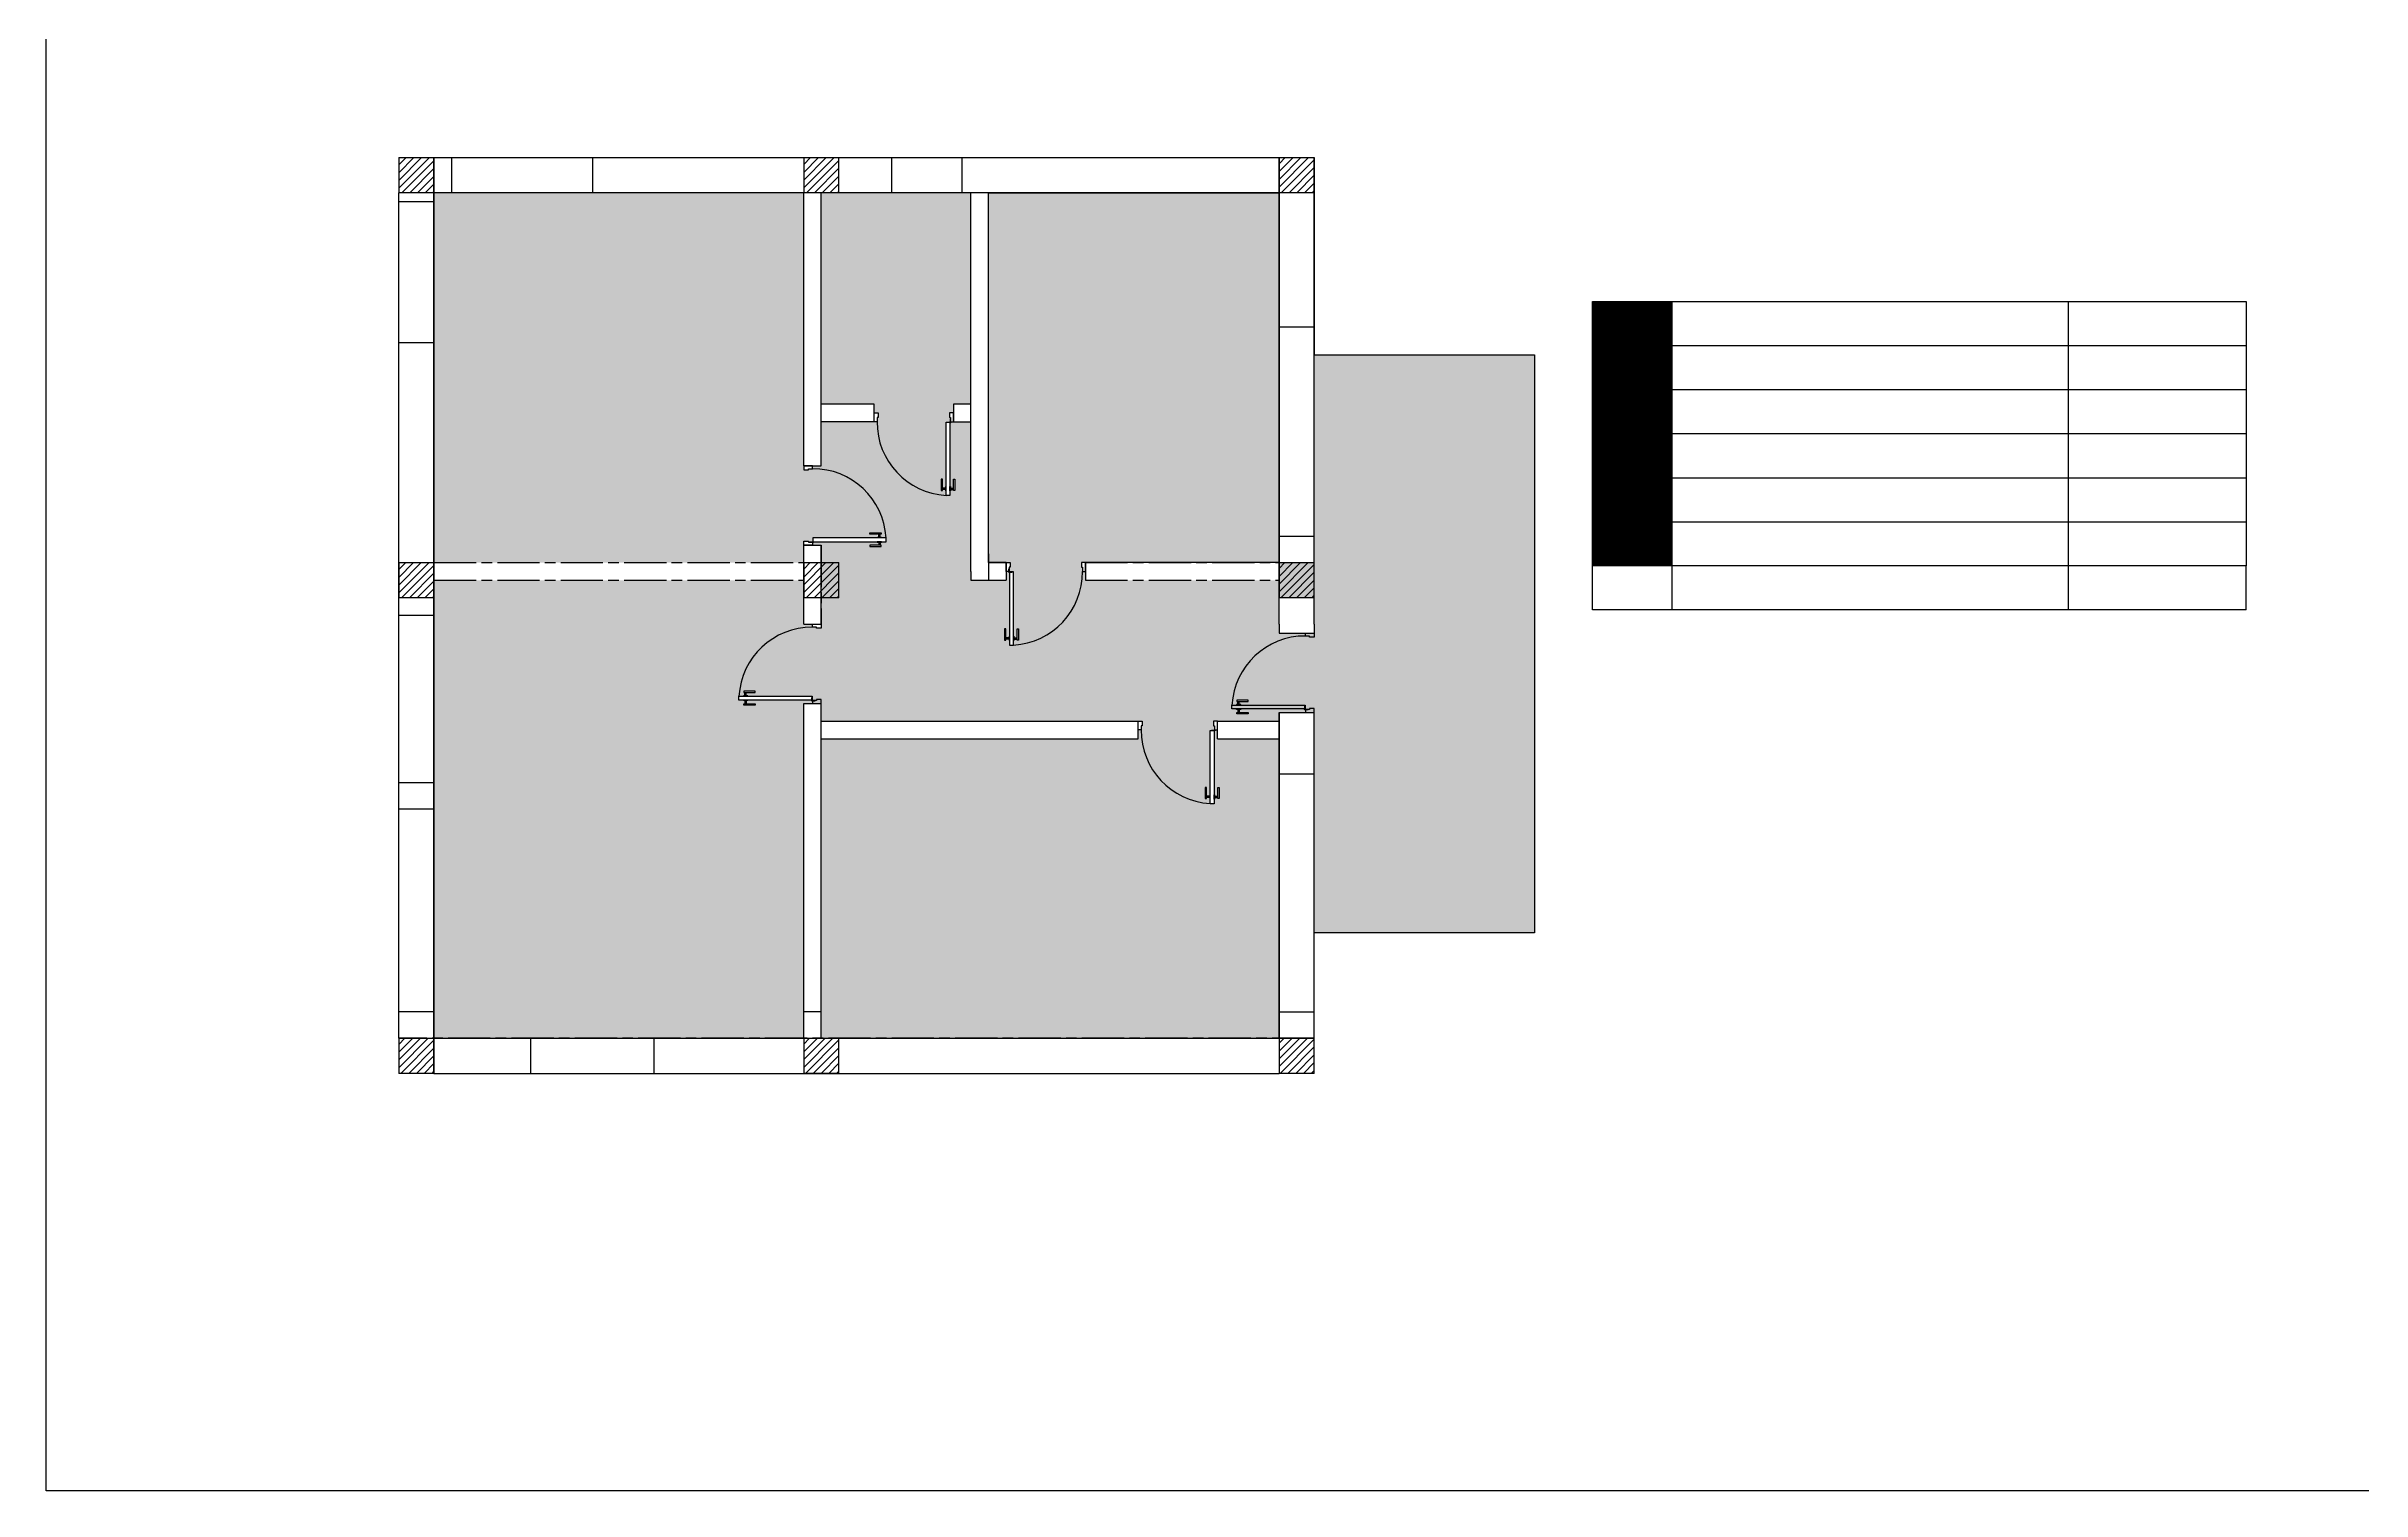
# Model space of a CAD drawing. Header units: inches. Extents: x 5 to 80005, y 6 to 60006.
# Drawn here: x 5 to 26306, y 6 to 16409 of the extents above; entities that cross this region are included whole.
import ezdxf

# ---------------------------------------------------------------- set-up
doc = ezdxf.new("R2010")
doc.units = ezdxf.units.IN
doc.header["$MEASUREMENT"] = 0
doc.linetypes.add('ACAD_ISO08W100', pattern=[36, 24, -3, 6, -3])
doc.layers.add('freecads.com', color=7, linetype='Continuous')
doc.styles.get("Standard").update_dxf_attribs({"font": 'arial.ttf'})
pattern_1 = [(45, (-687236.70762, -278689.70034), (-0.088388347648, 0.088388347648), [])]

# ---------------------------------------------------------------- blocks, each defined once
blk = doc.blocks.new('columnn')
h = blk.add_hatch()
h.set_pattern_fill('ANSI31', color=256, scale=500)
h.set_pattern_definition([(45, (-20875.046, -16891.983), (-44.19417, 44.19417), [])])
h.paths.add_polyline_path([(0, 200), (-200, 200), (-200, 0), (0, 0)])
h.paths.add_polyline_path([(200, 200), (0, 200), (0, 0), (200, 0)])
h.paths.add_polyline_path([(0, 0), (-200, 0), (-200, -200), (0, -200)])
h.paths.add_polyline_path([(200, 0), (0, 0), (0, -200), (200, -200)])
for p, q in [((-200, 200), (-200, -200)), ((-200, 200), (200, 200)), ((200, -200), (200, 200)), ((200, -200), (-200, -200))]:
    blk.add_line(p, q)

msp = doc.modelspace()

# ---------------------------------------------------------------- hatches: boundary and pattern name
at = {"ltscale": 20, "true_color": 0x136734}
h = msp.add_hatch(color=116, dxfattribs=at)
h.dxf.hatch_style = 1
h.paths.add_polyline_path([(8608.29238, 14745.29966), (4408.29238, 14745.29966), (4408.29238, 10545.29966), (8608.29238, 10545.29966), (8608.29238, 10745.29966), (8608.29238, 10790.29966), (8661.29238, 10790.29966), (8713.6457, 10776.93285), (8713.6457, 10778.29966), (8708.29238, 10778.29966), (8708.29238, 10775.17066, -0.7204214484), (8713.6457, 10785.21574), (8713.6457, 10813.65298), (8713.6457, 10828.65298), (9443.73719, 10828.65298), (9443.73719, 10869.65298), (9360.73719, 10869.65298), (9360.73719, 10884.65298), (9488.23209, 10884.65298), (9488.23209, 10833.65298), (9493.73719, 10833.65298), (9544.18333, 10828.82862, 0.3984070448), (8708.29238, 11612.29966), (8661.29238, 11612.29966), (8661.29238, 11600.29966), (8608.29238, 11600.29966), (8608.29238, 11645.29966)])
at = {"ltscale": 20}
h = msp.add_hatch(dxfattribs=at)
h.set_pattern_fill('ANSI31', color=44)
h.set_pattern_definition([(45, (-679051.70762, -282020.20034), (-0.088388347648, 0.088388347648), [])])
h.paths.add_polyline_path([(10508.29238, 14745.29966), (8808.29238, 14745.29966), (8808.29238, 12345.29966), (9408.29238, 12345.29966), (9408.29238, 12245.29966), (9453.29238, 12245.29966), (9453.29238, 12192.29966), (9441.29238, 12192.29966), (9441.29238, 12145.29966, 0.3984682326), (10224.93906, 11309.39826), (10224.93906, 11359.85484), (10219.93906, 11359.85484), (10219.93906, 11377.35484), (10183.93906, 11377.35484), (10183.93906, 11365.35994), (10168.93906, 11365.35994), (10168.93906, 11492.85484), (10183.93906, 11492.85484), (10183.93906, 11392.35484), (10219.93906, 11392.35484), (10219.93906, 11409.85484), (10224.93906, 12139.94633), (10268.3763, 12139.94633, -0.5160729348), (10275.29238, 12146.86241), (10275.29238, 12175.29966), (10275.29238, 12192.29966), (10263.29238, 12192.29966), (10263.29238, 12245.29966), (10308.29238, 12245.29966), (10308.29238, 12345.29966), (10508.29238, 12345.29966)])
h = msp.add_hatch(color=67, dxfattribs=at)
h.dxf.hatch_style = 1
h.paths.add_polyline_path([(14008.29238, 14745.29966), (10708.29238, 14745.29966), (10708.29238, 10545.29966), (10908.29238, 10545.29966), (10953.29238, 10545.29966), (10953.29238, 10492.29966), (10941.29238, 10492.29966), (10941.29238, 10446.86241, -0.5160729349), (10948.20846, 10439.94633), (10976.6457, 10439.94633), (10991.6457, 10439.94633), (10991.6457, 9609.39826, 0.3984682326), (11775.29238, 10445.29966), (11775.29238, 10492.29966), (11763.29238, 10492.29966), (11763.29238, 10545.29966), (11808.29238, 10545.29966), (14008.29238, 10545.29966)])
h.paths.add_polyline_path([(11047.6457, 9792.85484), (11047.6457, 9665.35994), (11032.6457, 9665.35994), (11032.6457, 9677.35484), (10996.6457, 9677.35484), (10996.6457, 9692.35484), (11032.6457, 9692.35484), (11032.6457, 9792.85484)], flags=16)
h = msp.add_hatch(dxfattribs=at)
h.set_pattern_fill('ANSI31', color=67)
h.set_pattern_definition(pattern_1)
h.paths.add_polyline_path([(18470.29238, 13010.29966), (18470.29238, 13510.29966), (17570.29238, 13510.29966), (17570.29238, 13010.29966)])
h = msp.add_hatch(color=43, dxfattribs=at)
h.dxf.hatch_style = 1
h.paths.add_polyline_path([(14309.85514, 8878.29966, -1.3880763854), (14299.81006, 8883.65298), (13572.84756, 8883.65298), (13572.84756, 8878.65298), (13522.84756, 8878.65298), (13470.56486, 8883.65298), (13470.56486, 8928.65298), (13472.39098, 8928.65298, -0.3954434736), (14299.58573, 9712.29966), (14308.29238, 9712.29966), (14308.29238, 9745.29966), (14408.29238, 9745.29966), (14408.29238, 9845.29966), (14408.29238, 10145.29966), (14008.29238, 10145.29966), (14008.29238, 10545.29966), (14408.29238, 10545.29966), (14408.29238, 12905.29966), (16909.29238, 12905.29966), (16909.29238, 6340.29966), (14408.29238, 6340.29966), (14408.29238, 8845.29966), (14308.29238, 8845.29966), (14308.29238, 8878.29966), (14307.48176, 8883.65298), (14299.81006, 8883.65298, -0.4142135624), (14308.29238, 8883.42865), (14308.29238, 8878.29966)])
h.paths.add_polyline_path([(13655.84756, 8984.65298), (13655.84756, 8969.65298), (13555.34756, 8969.65298), (13555.34756, 8933.65298), (13572.84756, 8933.65298), (13572.84756, 8928.65298), (13522.84756, 8928.65298), (13522.84756, 8933.65298), (13540.34756, 8933.65298), (13540.34756, 8969.65298), (13528.35267, 8969.65298), (13528.35267, 8984.65298)], flags=16)
h = msp.add_hatch(dxfattribs=at)
h.set_pattern_fill('ANSI31', color=43)
h.set_pattern_definition(pattern_1)
h.paths.add_polyline_path([(17570.29238, 13010.29966), (17570.29238, 12510.29966), (18470.29238, 12510.29966), (18470.29238, 13010.29966)])
h = msp.add_hatch(dxfattribs=at)
h.set_pattern_fill('ANSI31', color=45)
h.set_pattern_definition(pattern_1)
h.paths.add_polyline_path([(17570.29238, 12510.29966), (17570.29238, 12010.29966), (18470.29238, 12010.29966), (18470.29238, 12510.29966)])
h = msp.add_hatch(color=45, dxfattribs=at)
h.dxf.hatch_style = 1
h.paths.add_polyline_path([(10946.6457, 10436.81734, -0.6777824349), (10936.29238, 10440.94633, -0.2057931341), (10938.16338, 10445.29966), (10908.29238, 10445.29966), (10908.29238, 10345.29966), (10508.29238, 10345.29966), (10508.29238, 10445.29966), (10508.29238, 12145.29966), (10308.29238, 12145.29966), (10278.42137, 12145.29966, -0.2057931341), (10280.29238, 12140.94633, -0.6777824349), (10269.93906, 12136.81734), (10269.93906, 11409.85484), (10274.93906, 11409.85484), (10274.93906, 11392.35484), (10310.93906, 11392.35484), (10310.93906, 11492.85484), (10325.93906, 11492.85484), (10325.93906, 11365.35994), (10310.93906, 11365.35994), (10310.93906, 11377.35484), (10274.93906, 11377.35484), (10274.93906, 11359.85484), (10269.93906, 11359.85484), (10269.93906, 11307.57214), (10224.93906, 11307.57214), (10224.93906, 11309.39826, -0.3984682326), (9441.29238, 12145.29966), (9408.29238, 12145.29966), (8808.29238, 12145.29966), (8808.29238, 11645.29966), (8708.29238, 11645.29966), (8708.29238, 11612.29966, -0.3984682326), (9544.19378, 10828.65298), (9546.0199, 10828.65298), (9546.0199, 10783.65298), (9493.73719, 10783.65298), (9493.73719, 10778.65298), (9476.23719, 10778.65298), (9476.23719, 10742.65298), (9488.23209, 10742.65298), (9488.23209, 10727.65298), (9360.73719, 10727.65298), (9360.73719, 10742.65298), (9461.23719, 10742.65298), (9461.23719, 10778.65298), (9443.73719, 10778.65298), (9443.73719, 10783.65298), (8716.77469, 10783.65298, -0.2057931341), (8718.6457, 10779.29966, -0.6777824349), (8708.29238, 10775.17066), (8708.29238, 10745.29966), (8808.29238, 10745.29966), (8808.29238, 9845.29966), (8808.29238, 9800.29966), (8755.29238, 9800.29966), (8755.29238, 9812.29966), (8708.29238, 9812.29966, 0.3984682326), (7872.39098, 9028.65298), (7922.84756, 9028.65298), (7922.84756, 9033.65298), (7940.34756, 9033.65298), (7940.34756, 9069.65298), (7928.35267, 9069.65298), (7928.35267, 9084.65298), (8055.84756, 9084.65298), (8055.84756, 9069.65298), (7955.34756, 9069.65298), (7955.34756, 9033.65298), (7972.84756, 9033.65298), (7972.84756, 9028.65298), (8702.93906, 9028.65298), (8702.93906, 8985.21574, -0.5160729348), (8709.85514, 8978.29966), (8738.29238, 8978.29966), (8755.29238, 8978.29966), (8755.29238, 8990.29966), (8808.29238, 8990.29966), (8808.29238, 8945.29966), (8808.29238, 8745.29966), (12308.29238, 8745.29966), (12408.29238, 8745.29966), (12453.29238, 8745.29966), (12453.29238, 8692.29966), (12441.29238, 8692.29966), (12441.29238, 8645.29966, 0.3984682326), (13224.93906, 7809.39826), (13224.93906, 7859.85484), (13219.93906, 7859.85484), (13219.93906, 7877.35484), (13183.93906, 7877.35484), (13183.93906, 7865.35994), (13168.93906, 7865.35994), (13168.93906, 7992.85484), (13183.93906, 7992.85484), (13183.93906, 7892.35484), (13219.93906, 7892.35484), (13219.93906, 7909.85484), (13224.93906, 7909.85484), (13224.93906, 8639.94633), (13268.3763, 8639.94633, -0.5160729348), (13275.29238, 8646.86241), (13275.29238, 8675.29966), (13275.29238, 8692.29966), (13263.29238, 8692.29966), (13263.29238, 8745.29966), (13308.29238, 8745.29966), (14008.29238, 8745.29966), (14008.29238, 8845.29966), (14308.29238, 8845.29966), (14308.29238, 8875.17066, -0.6777824349), (14297.93906, 8879.29966, -0.2057931341), (14299.81006, 8883.65298), (13572.84756, 8883.65298), (13572.84756, 8878.65298), (13555.34756, 8878.65298), (13555.34756, 8842.65298), (13655.84756, 8842.65298), (13655.84756, 8827.65298), (13528.35267, 8827.65298), (13528.35267, 8842.65298), (13540.34756, 8842.65298), (13540.34756, 8878.65298), (13522.84756, 8878.65298), (13522.84756, 8883.65298), (13470.56486, 8883.65298), (13470.56486, 8928.65298), (13472.39098, 8928.65298, -0.3984682326), (14308.29238, 9712.29966), (14308.29238, 9745.29966), (14008.29238, 9745.29966), (14008.29238, 9845.29966), (14008.29238, 10345.29966), (11808.29238, 10345.29966), (11808.29238, 10445.29966), (11775.29238, 10445.29966, -0.3984682326), (10991.6457, 9609.39826), (10991.6457, 9607.57214), (10946.6457, 9607.57214), (10946.6457, 9659.85484), (10941.6457, 9659.85484), (10941.6457, 9677.35484), (10905.6457, 9677.35484), (10905.6457, 9665.35994), (10890.6457, 9665.35994), (10890.6457, 9792.85484), (10905.6457, 9792.85484), (10905.6457, 9692.35484), (10941.6457, 9692.35484), (10941.6457, 9709.85484), (10946.6457, 9709.85484)])
h = msp.add_hatch(dxfattribs=at)
h.set_pattern_fill('ANSI31', color=65)
h.set_pattern_definition(pattern_1)
h.paths.add_polyline_path([(17570.29238, 12010.29966), (17570.29238, 11510.29966), (18470.29238, 11510.29966), (18470.29238, 12010.29966)])
h = msp.add_hatch(dxfattribs=at)
h.set_pattern_fill('ANSI31', color=44)
h.set_pattern_definition(pattern_1)
h.paths.add_polyline_path([(18470.29238, 11010.29966), (18470.29238, 11510.29966), (17570.29238, 11510.29966), (17570.29238, 11010.29966)])
h = msp.add_hatch(dxfattribs=at)
h.set_pattern_fill('ANSI31', color=57)
h.set_pattern_definition(pattern_1)
h.paths.add_polyline_path([(18470.29238, 11010.29966), (17570.29238, 11010.29966), (17570.29238, 10510.29966), (18470.29238, 10510.29966)])
h = msp.add_hatch(color=57, dxfattribs=at)
h.dxf.hatch_style = 1
h.paths.add_polyline_path([(8608.29238, 8945.29966), (8808.29238, 8945.29966), (8808.29238, 8990.29966), (8755.29238, 8990.29966), (8755.29238, 8978.29966), (8738.29238, 8978.29966), (8738.29238, 8976.29966), (8700.93906, 8976.29966), (8700.93906, 8983.65298), (7972.84756, 8983.65298), (7972.84756, 8978.65298), (7955.34756, 8978.65298), (7955.34756, 8942.65298), (8055.84756, 8942.65298), (8055.84756, 8927.65298), (7928.35267, 8927.65298), (7928.35267, 8942.65298), (7940.34756, 8942.65298), (7940.34756, 8978.65298), (7922.84756, 8978.65298), (7870.56486, 8983.65298), (7870.56486, 9028.65298), (7872.39098, 9028.65298, -0.3954434736), (8699.58573, 9812.29966), (8708.29238, 9812.29966), (8708.29238, 9845.29966), (8608.29238, 9845.29966), (8608.29238, 10345.29966), (4408.29238, 10345.29966), (4408.29238, 5145.29966), (8608.29238, 5145.29966)])
h = msp.add_hatch(color=65, dxfattribs=at)
h.dxf.hatch_style = 1
h.paths.add_polyline_path([(14008.29238, 8545.29966), (13308.29238, 8545.29966), (13308.29238, 8645.29966), (13270.16338, 8645.29966, -0.3320988972), (13277.29238, 8646.14249), (13277.29238, 8675.29966), (13275.29238, 8675.29966), (13275.29238, 8645.29966), (13277.29238, 8645.29966), (13277.29238, 8646.14249, -1.1556019489), (13269.93906, 8636.81734), (13269.93906, 7909.85484), (13274.93906, 7909.85484), (13274.93906, 7892.35484), (13310.93906, 7892.35484), (13310.93906, 7992.85484), (13325.93906, 7992.85484), (13325.93906, 7865.35994), (13310.93906, 7865.35994), (13310.93906, 7877.35484), (13274.93906, 7877.35484), (13274.93906, 7859.85484), (13269.93906, 7807.57214), (13224.93906, 7807.57214), (13224.93906, 7809.39826, -0.3984682326), (12441.29238, 8645.29966), (12408.29238, 8645.29966), (12408.29238, 8545.29966), (12308.29238, 8545.29966), (8808.29238, 8545.29966), (8808.29238, 5145.29966), (9008.29238, 5145.29966), (14008.29238, 5145.29966)])

# ---------------------------------------------------------------- linework, layer by layer
for p, q in [((4408.29238, 15145.29966), (4408.29238, 4745.29966)), ((4408.29238, 15145.29966), (14008.29238, 15145.29966)), ((4608.29238, 15145.29966), (4608.29238, 14745.29966)), ((6208.29238, 15145.29966), (6208.29238, 14745.29966)), ((9608.29238, 14745.29966), (9608.29238, 15145.29966)), ((10408.29238, 14745.29966), (10408.29238, 15145.29966)), ((14008.29238, 9845.29966), (14008.29238, 15145.29966)), ((14408.29238, 14745.29966), (4008.29238, 14745.29966)), ((4008.29238, 5145.29966), (4008.29238, 14745.29966)), ((4408.29238, 5145.29966), (4408.29238, 14745.29966)), ((14008.29238, 14745.29966), (4408.29238, 14745.29966)), ((8608.29238, 11645.29966), (8608.29238, 14745.29966)), ((8808.29238, 11645.29966), (8808.29238, 14745.29966)), ((10508.29238, 10445.29966), (10508.29238, 14745.29966)), ((10708.29238, 10645.29966), (10708.29238, 14745.29966)), ((14008.29238, 9845.29966), (14008.29238, 14745.29966)), ((14408.29238, 9845.29966), (14408.29238, 14745.29966)), ((4008.29238, 14645.29966), (4408.29238, 14645.29966)), ((4008.29238, 13045.29966), (4408.29238, 13045.29966)), ((9408.29238, 12345.29966), (8808.29238, 12345.29966)), ((9408.29238, 12145.29966), (8808.29238, 12145.29966)), ((9408.29238, 12145.29966), (8808.29238, 12145.29966)), ((9408.29238, 12145.29966), (9408.29238, 12345.29966)), ((8608.29238, 11645.29966), (8808.29238, 11645.29966)), ((8608.29238, 10745.29966), (8808.29238, 10745.29966)), ((8608.29238, 9845.29966), (8608.29238, 10745.29966)), ((8808.29238, 9845.29966), (8808.29238, 10745.29966)), ((8608.29238, 9845.29966), (8808.29238, 9845.29966)), ((14008.29238, 9745.29966), (14408.29238, 9745.29966)), ((8608.29238, 8945.29966), (8808.29238, 8945.29966)), ((8608.29238, 5145.29966), (8608.29238, 8945.29966)), ((8808.29238, 5145.29966), (8808.29238, 8945.29966)), ((8808.29238, 8745.29966), (12308.29238, 8745.29966)), ((12408.29238, 8545.29966), (12408.29238, 8745.29966)), ((13308.29238, 8745.29966), (14008.29238, 8745.29966)), ((13308.29238, 8745.29966), (14008.29238, 8745.29966)), ((13308.29238, 8545.29966), (13308.29238, 8745.29966)), ((14008.29238, 8845.29966), (14008.29238, 4745.29966)), ((14008.29238, 8845.29966), (14408.29238, 8845.29966)), ((14008.29238, 5145.29966), (14008.29238, 8845.29966)), ((14408.29238, 5145.29966), (14408.29238, 8845.29966)), ((8808.29238, 8545.29966), (12308.29238, 8545.29966)), ((13308.29238, 8545.29966), (14008.29238, 8545.29966)), ((4408.29238, 8045.29966), (4008.29238, 8045.29966)), ((4408.29238, 5145.29966), (14008.29238, 5145.29966)), ((5508.29238, 4745.29966), (5508.29238, 5145.29966)), ((6908.29238, 4745.29966), (6908.29238, 5145.29966)), ((4408.29238, 4745.29966), (14008.29238, 4745.29966))]:
    msp.add_line(p, q)
at = {"color": 7, "ltscale": 20}
for p, q in [((14408.29238, 15145.29966), (14408.29238, 12905.29966)), ((17570.29238, 10510.29966), (17570.29238, 13510.29966)), ((17570.29238, 13510.29966), (24995.29238, 13510.29966)), ((17570.29238, 13510.29966), (19704.29238, 13510.29966)), ((17570.29238, 13510.29966), (18070.29238, 13510.29966)), ((17570.29238, 13510.29966), (18470.29238, 13510.29966)), ((18070.29238, 13510.29966), (19070.29238, 13510.29966)), ((18470.29238, 13510.29966), (18470.29238, 10010.29966)), ((22970.29238, 13510.29966), (22970.29238, 10010.29966)), ((24995.29238, 13510.29966), (24995.29238, 10510.29966)), ((14408.29238, 12905.29966), (16909.29238, 12905.29966)), ((16909.29238, 12905.29966), (16909.29238, 6340.29966)), ((17570.29238, 13010.29966), (24995.29238, 13010.29966)), ((17570.29238, 12510.29966), (24995.29238, 12510.29966)), ((10508.29238, 12345.29966), (10308.29238, 12345.29966)), ((10308.29238, 12345.29966), (10308.29238, 12145.29966)), ((10308.29238, 12145.29966), (10508.29238, 12145.29966)), ((10508.29238, 12145.29966), (10508.29238, 12345.29966)), ((17570.29238, 12010.29966), (24995.29238, 12010.29966)), ((17570.29238, 11510.29966), (24995.29238, 11510.29966)), ((17570.29238, 11010.29966), (24995.29238, 11010.29966)), ((24995.29238, 10510.29966), (17570.29238, 10510.29966)), ((17570.29238, 10010.29966), (17570.29238, 10510.29966)), ((24995.29238, 10010.29966), (24995.29238, 10510.29966)), ((24995.29238, 10010.29966), (17570.29238, 10010.29966)), ((14408.29238, 4745.29966), (14408.29238, 6340.29966)), ((16909.29238, 6340.29966), (14408.29238, 6340.29966))]:
    msp.add_line(p, q, dxfattribs=at)
at = {"color": 67, "ltscale": 20, "true_color": 0x727430}
for p, q in [((10708.29238, 10545.29966), (10708.29238, 14745.29966)), ((10708.29238, 14745.29966), (14008.29238, 14745.29966)), ((14008.29238, 14745.29966), (14008.29238, 10545.29966)), ((10908.29238, 10545.29966), (10708.29238, 10545.29966)), ((14008.29238, 10545.29966), (11808.29238, 10545.29966))]:
    msp.add_line(p, q, dxfattribs=at)
at = {"color": 7, "linetype": 'ACAD_ISO08W100', "ltscale": 20, "true_color": 0xffffff}
for p, q in [((14008.29238, 10545.29966), (14008.29238, 14745.29966)), ((4408.29238, 10545.29966), (8608.29238, 10545.29966)), ((10708.29238, 10645.29966), (10708.29238, 10345.29966)), ((10708.29238, 10545.29966), (10908.29238, 10545.29966)), ((10908.29238, 10545.29966), (10908.29238, 10345.29966)), ((11808.29238, 10545.29966), (14008.29238, 10545.29966)), ((11808.29238, 10545.29966), (11808.29238, 10345.29966)), ((4408.29238, 10345.29966), (8608.29238, 10345.29966)), ((10508.29238, 10445.29966), (10508.29238, 10345.29966)), ((10508.29238, 10345.29966), (10908.29238, 10345.29966)), ((11808.29238, 10345.29966), (14008.29238, 10345.29966)), ((14008.29238, 9845.29966), (14008.29238, 9745.29966)), ((14408.29238, 9845.29966), (14408.29238, 9745.29966)), ((12308.29238, 8745.29966), (12408.29238, 8745.29966)), ((12308.29238, 8545.29966), (12408.29238, 8545.29966))]:
    msp.add_line(p, q, dxfattribs=at)
at = {"linetype": 'ACAD_ISO08W100', "ltscale": 20}
for p, q in [((14008.29238, 13225.29966), (14408.29238, 13225.29966)), ((14008.29238, 10845.29966), (14408.29238, 10845.29966)), ((8808.29238, 10745.29966), (8808.29238, 9845.29966)), ((4408.29238, 9945.29966), (4008.29238, 9945.29966)), ((14008.29238, 8145.29966), (14408.29238, 8145.29966)), ((4408.29238, 7745.29966), (4008.29238, 7745.29966)), ((4408.29238, 5445.29966), (4008.29238, 5445.29966)), ((8808.29238, 5445.29966), (8608.29238, 5445.29966)), ((14008.29238, 5445.29966), (14408.29238, 5445.29966)), ((14408.29238, 5145.29966), (4008.29238, 5145.29966))]:
    msp.add_line(p, q, dxfattribs=at)
at = {"color": 7, "ltscale": 20}
for points in [[(4.79238, 60005.79966), (80004.79238, 60005.79966), (80004.79238, 5.79966), (4.79238, 5.79966)], [(17570.29238, 13510.29966), (24995.29238, 13510.29966), (24995.29238, 10510.29966), (17570.29238, 10510.29966)]]:
    msp.add_lwpolyline(points, close=True, dxfattribs=at)
at = {"layer": 'freecads.com'}
for p, q in [((9408.29238, 12145.29966), (9408.29238, 12245.29966)), ((9408.29238, 12245.29966), (9453.29238, 12245.29966)), ((9441.29238, 12145.29966), (9408.29238, 12145.29966)), ((9453.29238, 12192.29966), (9441.29238, 12192.29966)), ((9441.29238, 12192.29966), (9441.29238, 12145.29966)), ((9453.29238, 12245.29966), (9453.29238, 12192.29966)), ((10224.93906, 11307.57214), (10224.93906, 12139.94633)), ((10224.93906, 12139.94633), (10269.93906, 12139.94633)), ((10239.93906, 12137.94633), (10239.93906, 12139.94633)), ((10239.93906, 12139.94633), (10269.93906, 12139.94633)), ((10269.93906, 12137.94633), (10239.93906, 12137.94633)), ((10308.29238, 12245.29966), (10263.29238, 12245.29966)), ((10263.29238, 12245.29966), (10263.29238, 12192.29966)), ((10263.29238, 12192.29966), (10275.29238, 12192.29966)), ((10269.93906, 12139.94633), (10269.93906, 11307.57214)), ((10269.93906, 12139.94633), (10269.93906, 12137.94633)), ((10275.29238, 12192.29966), (10275.29238, 12145.29966)), ((10275.29238, 12175.29966), (10275.29238, 12145.29966)), ((10275.29238, 12145.29966), (10308.29238, 12145.29966)), ((10275.29238, 12145.29966), (10277.29238, 12145.29966)), ((10277.29238, 12145.29966), (10277.29238, 12175.29966)), ((10308.29238, 12145.29966), (10308.29238, 12245.29966)), ((8708.29238, 11645.29966), (8608.29238, 11645.29966)), ((8608.29238, 11645.29966), (8608.29238, 11600.29966)), ((8608.29238, 11600.29966), (8661.29238, 11600.29966)), ((8661.29238, 11600.29966), (8661.29238, 11612.29966)), ((8661.29238, 11612.29966), (8708.29238, 11612.29966)), ((8708.29238, 11612.29966), (8708.29238, 11645.29966)), ((10183.93906, 11492.85484), (10168.93906, 11492.85484)), ((10168.93906, 11492.85484), (10168.93906, 11365.35994)), ((10168.93906, 11365.35994), (10183.93906, 11365.35994)), ((10183.93906, 11365.35994), (10183.93906, 11492.85484)), ((10219.93906, 11392.35484), (10183.93906, 11392.35484)), ((10219.93906, 11377.35484), (10183.93906, 11377.35484)), ((10224.93906, 11409.85484), (10219.93906, 11409.85484)), ((10219.93906, 11409.85484), (10219.93906, 11359.85484)), ((10219.93906, 11359.85484), (10224.93906, 11359.85484)), ((10224.93906, 11359.85484), (10224.93906, 11409.85484)), ((10269.93906, 11359.85484), (10269.93906, 11409.85484)), ((10269.93906, 11409.85484), (10274.93906, 11409.85484)), ((10274.93906, 11359.85484), (10269.93906, 11359.85484)), ((10274.93906, 11409.85484), (10274.93906, 11359.85484)), ((10274.93906, 11392.35484), (10310.93906, 11392.35484)), ((10274.93906, 11377.35484), (10310.93906, 11377.35484)), ((10310.93906, 11365.35994), (10310.93906, 11492.85484)), ((10310.93906, 11492.85484), (10325.93906, 11492.85484)), ((10325.93906, 11365.35994), (10310.93906, 11365.35994)), ((10325.93906, 11492.85484), (10325.93906, 11365.35994)), ((10269.93906, 11307.57214), (10224.93906, 11307.57214)), ((8608.29238, 10745.29966), (8608.29238, 10790.29966)), ((8608.29238, 10790.29966), (8661.29238, 10790.29966)), ((8661.29238, 10790.29966), (8661.29238, 10778.29966)), ((9546.0199, 10828.65298), (8713.6457, 10828.65298)), ((8713.6457, 10828.65298), (8713.6457, 10783.65298)), ((8715.6457, 10813.65298), (8713.6457, 10813.65298)), ((8713.6457, 10813.65298), (8713.6457, 10783.65298)), ((8713.6457, 10783.65298), (9546.0199, 10783.65298)), ((8713.6457, 10783.65298), (8715.6457, 10783.65298)), ((8715.6457, 10783.65298), (8715.6457, 10813.65298)), ((9360.73719, 10869.65298), (9360.73719, 10884.65298)), ((9360.73719, 10884.65298), (9488.23209, 10884.65298)), ((9488.23209, 10869.65298), (9360.73719, 10869.65298)), ((9443.73719, 10828.65298), (9443.73719, 10833.65298)), ((9443.73719, 10833.65298), (9493.73719, 10833.65298)), ((9493.73719, 10828.65298), (9443.73719, 10828.65298)), ((9493.73719, 10783.65298), (9443.73719, 10783.65298)), ((9443.73719, 10783.65298), (9443.73719, 10778.65298)), ((9461.23719, 10833.65298), (9461.23719, 10869.65298)), ((9476.23719, 10833.65298), (9476.23719, 10869.65298)), ((9488.23209, 10884.65298), (9488.23209, 10869.65298)), ((9493.73719, 10833.65298), (9493.73719, 10828.65298)), ((9493.73719, 10778.65298), (9493.73719, 10783.65298)), ((9546.0199, 10783.65298), (9546.0199, 10828.65298)), ((8708.29238, 10745.29966), (8608.29238, 10745.29966)), ((8661.29238, 10778.29966), (8708.29238, 10778.29966)), ((8678.29238, 10776.29966), (8678.29238, 10778.29966)), ((8678.29238, 10778.29966), (8708.29238, 10778.29966)), ((8708.29238, 10776.29966), (8678.29238, 10776.29966)), ((8708.29238, 10778.29966), (8708.29238, 10745.29966)), ((8708.29238, 10778.29966), (8708.29238, 10776.29966)), ((9488.23209, 10742.65298), (9360.73719, 10742.65298)), ((9360.73719, 10742.65298), (9360.73719, 10727.65298)), ((9360.73719, 10727.65298), (9488.23209, 10727.65298)), ((9443.73719, 10778.65298), (9493.73719, 10778.65298)), ((9461.23719, 10778.65298), (9461.23719, 10742.65298)), ((9476.23719, 10778.65298), (9476.23719, 10742.65298)), ((9488.23209, 10727.65298), (9488.23209, 10742.65298)), ((10908.29238, 10445.29966), (10908.29238, 10545.29966)), ((10908.29238, 10545.29966), (10953.29238, 10545.29966)), ((10953.29238, 10545.29966), (10953.29238, 10492.29966)), ((11808.29238, 10545.29966), (11763.29238, 10545.29966)), ((11763.29238, 10545.29966), (11763.29238, 10492.29966)), ((11808.29238, 10445.29966), (11808.29238, 10545.29966)), ((10941.29238, 10445.29966), (10908.29238, 10445.29966)), ((10939.29238, 10445.29966), (10939.29238, 10475.29966)), ((10939.29238, 10475.29966), (10941.29238, 10475.29966)), ((10941.29238, 10445.29966), (10939.29238, 10445.29966)), ((10953.29238, 10492.29966), (10941.29238, 10492.29966)), ((10941.29238, 10492.29966), (10941.29238, 10445.29966)), ((10941.29238, 10475.29966), (10941.29238, 10445.29966)), ((10946.6457, 10439.94633), (10946.6457, 9607.57214)), ((10991.6457, 10439.94633), (10946.6457, 10439.94633)), ((10976.6457, 10439.94633), (10946.6457, 10439.94633)), ((10946.6457, 10439.94633), (10946.6457, 10437.94633)), ((10946.6457, 10437.94633), (10976.6457, 10437.94633)), ((10976.6457, 10437.94633), (10976.6457, 10439.94633)), ((10991.6457, 9607.57214), (10991.6457, 10439.94633)), ((11763.29238, 10492.29966), (11775.29238, 10492.29966)), ((11775.29238, 10492.29966), (11775.29238, 10445.29966)), ((11775.29238, 10445.29966), (11808.29238, 10445.29966)), ((8708.29238, 9812.29966), (8708.29238, 9845.29966)), ((8708.29238, 9845.29966), (8808.29238, 9845.29966)), ((8755.29238, 9812.29966), (8708.29238, 9812.29966)), ((8755.29238, 9800.29966), (8755.29238, 9812.29966)), ((8808.29238, 9800.29966), (8755.29238, 9800.29966)), ((8808.29238, 9845.29966), (8808.29238, 9800.29966)), ((8808.29238, 9845.29966), (8808.29238, 9800.29966)), ((10905.6457, 9792.85484), (10890.6457, 9792.85484)), ((10890.6457, 9792.85484), (10890.6457, 9665.35994)), ((10905.6457, 9665.35994), (10905.6457, 9792.85484)), ((11032.6457, 9665.35994), (11032.6457, 9792.85484)), ((11032.6457, 9792.85484), (11047.6457, 9792.85484)), ((11047.6457, 9792.85484), (11047.6457, 9665.35994)), ((14308.29238, 9712.29966), (14308.29238, 9745.29966)), ((14408.29238, 9745.29966), (14408.29238, 9700.29966)), ((14408.29238, 9745.29966), (14408.29238, 9700.29966)), ((10890.6457, 9665.35994), (10905.6457, 9665.35994)), ((10941.6457, 9692.35484), (10905.6457, 9692.35484)), ((10941.6457, 9677.35484), (10905.6457, 9677.35484)), ((10946.6457, 9709.85484), (10941.6457, 9709.85484)), ((10941.6457, 9709.85484), (10941.6457, 9659.85484)), ((10941.6457, 9659.85484), (10946.6457, 9659.85484)), ((10946.6457, 9659.85484), (10946.6457, 9709.85484)), ((10946.6457, 9607.57214), (10991.6457, 9607.57214)), ((10991.6457, 9659.85484), (10991.6457, 9709.85484)), ((10991.6457, 9709.85484), (10996.6457, 9709.85484)), ((10996.6457, 9659.85484), (10991.6457, 9659.85484)), ((10996.6457, 9709.85484), (10996.6457, 9659.85484)), ((10996.6457, 9692.35484), (11032.6457, 9692.35484)), ((10996.6457, 9677.35484), (11032.6457, 9677.35484)), ((11047.6457, 9665.35994), (11032.6457, 9665.35994)), ((14355.29238, 9712.29966), (14308.29238, 9712.29966)), ((14355.29238, 9700.29966), (14355.29238, 9712.29966)), ((14408.29238, 9700.29966), (14355.29238, 9700.29966)), ((7870.56486, 8983.65298), (7870.56486, 9028.65298)), ((7870.56486, 9028.65298), (8702.93906, 9028.65298)), ((8702.93906, 8983.65298), (7870.56486, 8983.65298)), ((7922.84756, 9033.65298), (7922.84756, 9028.65298)), ((7972.84756, 9033.65298), (7922.84756, 9033.65298)), ((7922.84756, 9028.65298), (7972.84756, 9028.65298)), ((7922.84756, 8978.65298), (7922.84756, 8983.65298)), ((7922.84756, 8983.65298), (7972.84756, 8983.65298)), ((7972.84756, 8978.65298), (7922.84756, 8978.65298)), ((7928.35267, 9084.65298), (7928.35267, 9069.65298)), ((8055.84756, 9084.65298), (7928.35267, 9084.65298)), ((7928.35267, 9069.65298), (8055.84756, 9069.65298)), ((7928.35267, 8927.65298), (7928.35267, 8942.65298)), ((7928.35267, 8942.65298), (8055.84756, 8942.65298)), ((7940.34756, 9033.65298), (7940.34756, 9069.65298)), ((7940.34756, 8978.65298), (7940.34756, 8942.65298)), ((7955.34756, 9033.65298), (7955.34756, 9069.65298)), ((7955.34756, 8978.65298), (7955.34756, 8942.65298)), ((7972.84756, 9028.65298), (7972.84756, 9033.65298)), ((7972.84756, 8983.65298), (7972.84756, 8978.65298)), ((8055.84756, 9069.65298), (8055.84756, 9084.65298)), ((8055.84756, 8942.65298), (8055.84756, 8927.65298)), ((8700.93906, 9013.65298), (8702.93906, 9013.65298)), ((8700.93906, 8983.65298), (8700.93906, 9013.65298)), ((8702.93906, 8983.65298), (8700.93906, 8983.65298)), ((8702.93906, 9028.65298), (8702.93906, 8983.65298)), ((8702.93906, 9013.65298), (8702.93906, 8983.65298)), ((8755.29238, 8978.29966), (8708.29238, 8978.29966)), ((8708.29238, 8978.29966), (8708.29238, 8945.29966)), ((8708.29238, 8978.29966), (8708.29238, 8976.29966)), ((8738.29238, 8978.29966), (8708.29238, 8978.29966)), ((8708.29238, 8976.29966), (8738.29238, 8976.29966)), ((8708.29238, 8945.29966), (8808.29238, 8945.29966)), ((8738.29238, 8976.29966), (8738.29238, 8978.29966)), ((8755.29238, 8990.29966), (8755.29238, 8978.29966)), ((8808.29238, 8990.29966), (8755.29238, 8990.29966)), ((8808.29238, 8945.29966), (8808.29238, 8990.29966)), ((8808.29238, 8945.29966), (8808.29238, 8990.29966)), ((13528.35267, 8984.65298), (13528.35267, 8969.65298)), ((13655.84756, 8984.65298), (13528.35267, 8984.65298)), ((13528.35267, 8969.65298), (13655.84756, 8969.65298)), ((13540.34756, 8933.65298), (13540.34756, 8969.65298)), ((13555.34756, 8933.65298), (13555.34756, 8969.65298)), ((13655.84756, 8969.65298), (13655.84756, 8984.65298)), ((8055.84756, 8927.65298), (7928.35267, 8927.65298)), ((12408.29238, 8645.29966), (12408.29238, 8745.29966)), ((12408.29238, 8745.29966), (12453.29238, 8745.29966)), ((12453.29238, 8692.29966), (12441.29238, 8692.29966)), ((12441.29238, 8692.29966), (12441.29238, 8645.29966)), ((12453.29238, 8745.29966), (12453.29238, 8692.29966)), ((13308.29238, 8745.29966), (13263.29238, 8745.29966)), ((13263.29238, 8745.29966), (13263.29238, 8692.29966)), ((13263.29238, 8692.29966), (13275.29238, 8692.29966)), ((13275.29238, 8692.29966), (13275.29238, 8645.29966)), ((13308.29238, 8645.29966), (13308.29238, 8745.29966)), ((13470.56486, 8883.65298), (13470.56486, 8928.65298)), ((13470.56486, 8928.65298), (14302.93906, 8928.65298)), ((14302.93906, 8883.65298), (13470.56486, 8883.65298)), ((13522.84756, 8933.65298), (13522.84756, 8928.65298)), ((13572.84756, 8933.65298), (13522.84756, 8933.65298)), ((13522.84756, 8928.65298), (13572.84756, 8928.65298)), ((13522.84756, 8878.65298), (13522.84756, 8883.65298)), ((13522.84756, 8883.65298), (13572.84756, 8883.65298)), ((13572.84756, 8878.65298), (13522.84756, 8878.65298)), ((13528.35267, 8827.65298), (13528.35267, 8842.65298)), ((13528.35267, 8842.65298), (13655.84756, 8842.65298)), ((13655.84756, 8827.65298), (13528.35267, 8827.65298)), ((13540.34756, 8878.65298), (13540.34756, 8842.65298)), ((13555.34756, 8878.65298), (13555.34756, 8842.65298)), ((13572.84756, 8928.65298), (13572.84756, 8933.65298)), ((13572.84756, 8883.65298), (13572.84756, 8878.65298)), ((13655.84756, 8842.65298), (13655.84756, 8827.65298)), ((14300.93906, 8913.65298), (14302.93906, 8913.65298)), ((14300.93906, 8883.65298), (14300.93906, 8913.65298)), ((14302.93906, 8883.65298), (14300.93906, 8883.65298)), ((14302.93906, 8928.65298), (14302.93906, 8883.65298)), ((14302.93906, 8913.65298), (14302.93906, 8883.65298)), ((14355.29238, 8878.29966), (14308.29238, 8878.29966)), ((14308.29238, 8878.29966), (14308.29238, 8845.29966)), ((14308.29238, 8878.29966), (14308.29238, 8876.29966)), ((14338.29238, 8878.29966), (14308.29238, 8878.29966)), ((14308.29238, 8876.29966), (14338.29238, 8876.29966)), ((14338.29238, 8876.29966), (14338.29238, 8878.29966)), ((14355.29238, 8890.29966), (14355.29238, 8878.29966)), ((14408.29238, 8890.29966), (14355.29238, 8890.29966)), ((14408.29238, 8845.29966), (14408.29238, 8890.29966)), ((14408.29238, 8845.29966), (14408.29238, 8890.29966)), ((12441.29238, 8645.29966), (12408.29238, 8645.29966)), ((13224.93906, 7807.57214), (13224.93906, 8639.94633)), ((13224.93906, 8639.94633), (13269.93906, 8639.94633)), ((13239.93906, 8637.94633), (13239.93906, 8639.94633)), ((13239.93906, 8639.94633), (13269.93906, 8639.94633)), ((13269.93906, 8637.94633), (13239.93906, 8637.94633)), ((13269.93906, 8639.94633), (13269.93906, 7807.57214)), ((13269.93906, 8639.94633), (13269.93906, 8637.94633)), ((13277.29238, 8675.29966), (13275.29238, 8675.29966)), ((13275.29238, 8675.29966), (13275.29238, 8645.29966)), ((13275.29238, 8645.29966), (13308.29238, 8645.29966)), ((13275.29238, 8645.29966), (13277.29238, 8645.29966)), ((13277.29238, 8645.29966), (13277.29238, 8675.29966)), ((13183.93906, 7992.85484), (13168.93906, 7992.85484)), ((13168.93906, 7992.85484), (13168.93906, 7865.35994)), ((13183.93906, 7865.35994), (13183.93906, 7992.85484)), ((13219.93906, 7892.35484), (13183.93906, 7892.35484)), ((13224.93906, 7909.85484), (13219.93906, 7909.85484)), ((13219.93906, 7909.85484), (13219.93906, 7859.85484)), ((13224.93906, 7859.85484), (13224.93906, 7909.85484)), ((13269.93906, 7859.85484), (13269.93906, 7909.85484)), ((13269.93906, 7909.85484), (13274.93906, 7909.85484)), ((13274.93906, 7909.85484), (13274.93906, 7859.85484)), ((13274.93906, 7892.35484), (13310.93906, 7892.35484)), ((13310.93906, 7865.35994), (13310.93906, 7992.85484)), ((13310.93906, 7992.85484), (13325.93906, 7992.85484)), ((13325.93906, 7992.85484), (13325.93906, 7865.35994)), ((13168.93906, 7865.35994), (13183.93906, 7865.35994)), ((13219.93906, 7877.35484), (13183.93906, 7877.35484)), ((13219.93906, 7859.85484), (13224.93906, 7859.85484)), ((13269.93906, 7807.57214), (13224.93906, 7807.57214)), ((13274.93906, 7859.85484), (13269.93906, 7859.85484)), ((13274.93906, 7877.35484), (13310.93906, 7877.35484)), ((13325.93906, 7865.35994), (13310.93906, 7865.35994))]:
    msp.add_line(p, q, dxfattribs=at)
for centre in [(10274.29238, 12140.94633), (8712.6457, 10779.29966), (10942.29238, 10440.94633), (8703.93906, 8979.29966), (14303.93906, 8879.29966), (13274.29238, 8640.94633)]:
    msp.add_circle(centre, 6, dxfattribs=at)
for centre, start, end in [((10274.29238, 12140.94633), 179.70056315, 266.603413626), ((8712.6457, 10779.29966), 3.396586374, 90.29943685), ((10942.29238, 10440.94633), 273.396586374, 0.29943685), ((8703.93906, 8979.29966), 89.700563157, 176.603413626), ((14303.93906, 8879.29966), 89.700563157, 176.603413626), ((13274.29238, 8640.94633), 179.70056315, 266.603413626)]:
    msp.add_arc(centre, 833.01138, start, end, dxfattribs=at)

# ---------------------------------------------------------------- block references
for p in [(4208.29238, 14945.29966), (8808.29238, 14945.29966), (14208.29238, 14945.29966), (4208.29238, 10345.29966), (8808.29238, 10345.29966), (14208.29238, 10345.29966), (4208.29238, 4945.29966), (8808.29238, 4945.29966), (14208.29238, 4945.29966)]:
    msp.add_blockref('columnn', p)

# ---------------------------------------------------------------- texts
at = {"color": 7, "ltscale": 20, "insert": (18942.29238, 13401.79966), "char_height": 0.2, "attachment_point": 1}
msp.add_mtext_dynamic_manual_height_columns('{\\fArial|b0|i0|c204|p34;Спальная комната}', width=499.5, gutter_width=1, heights=[0], dxfattribs=at)

doc.saveas('drawing.dxf')
